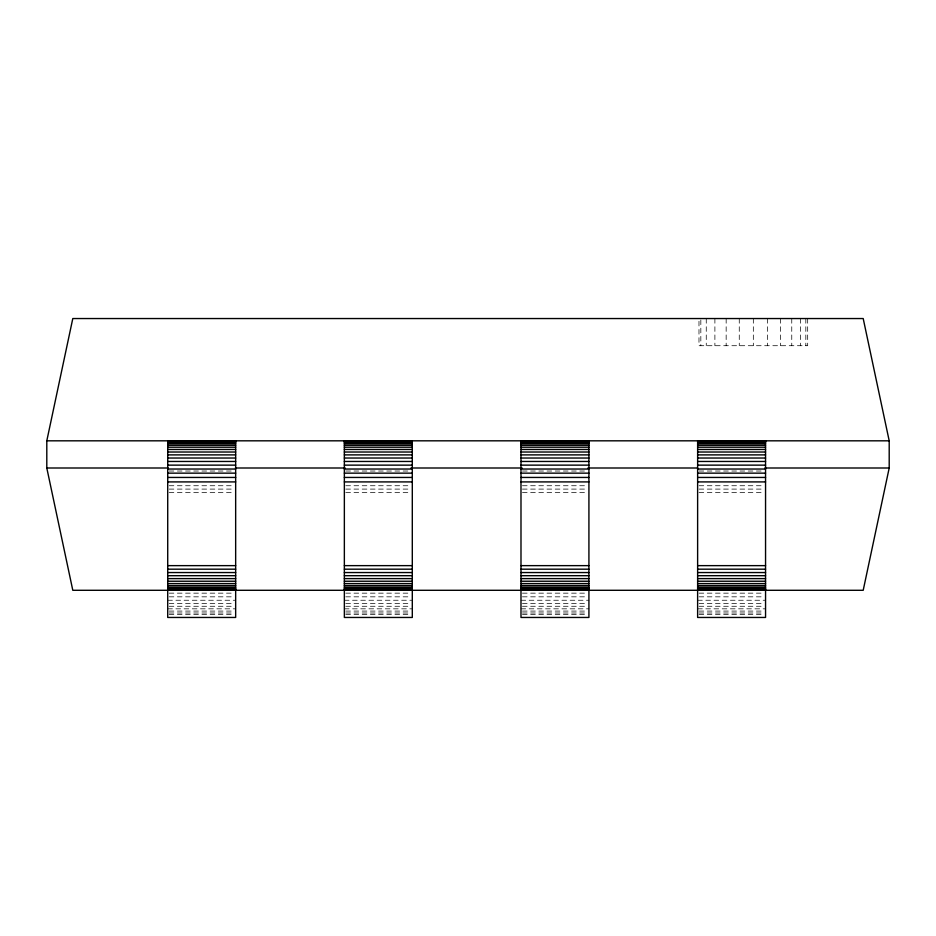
<?xml version="1.0" encoding="UTF-8"?>
<svg xmlns="http://www.w3.org/2000/svg" width="936" height="936" viewBox="0 0 936 936"><rect width="100%" height="100%" fill="white"/><g stroke="black" fill="none" stroke-linecap="round" stroke-linejoin="round"><path stroke-width="0.7" stroke-dasharray="4.68 3.51" d="M169.17 471.03L234.211 471.03M345.805 471.03L410.845 471.03M522.44 471.03L587.48 471.03M699.063 471.03L764.115 471.03M169.17 485.737L234.211 485.737M345.805 485.737L410.845 485.737M522.44 485.737L587.48 485.737M699.063 485.737L764.115 485.737M169.17 489.095L234.211 489.095M345.805 489.095L410.845 489.095M522.44 489.095L587.48 489.095M699.063 489.095L764.115 489.095M169.17 492.652L234.211 492.652M345.805 492.652L410.845 492.652M522.44 492.652L587.48 492.652M699.063 492.652L764.115 492.652M169.17 593.155L234.211 593.155M345.805 593.155L410.845 593.155M522.44 593.155L587.48 593.155M699.063 593.155L764.115 593.155M169.17 596.829L234.211 596.829M345.805 596.829L410.845 596.829M522.44 596.829L587.48 596.829M699.063 596.829L764.115 596.829M167.719 600.245L235.661 600.245M344.354 600.245L412.296 600.245M520.989 600.245L588.919 600.245M697.624 600.245L765.554 600.245M169.17 603.404L234.211 603.404M345.805 603.404L410.845 603.404M522.44 603.404L587.48 603.404M699.063 603.404L764.115 603.404M169.17 606.271L234.211 606.271M345.805 606.271L410.845 606.271M522.44 606.271L587.48 606.271M699.063 606.271L764.115 606.271M167.719 608.833L235.661 608.833M344.354 608.833L412.296 608.833M520.989 608.833L588.919 608.833M697.624 608.833L765.554 608.833M169.17 611.079L234.211 611.079M345.805 611.079L410.845 611.079M522.44 611.079L587.48 611.079M699.063 611.079L764.115 611.079M169.17 613.01L234.211 613.01M345.805 613.01L410.845 613.01M522.44 613.01L587.48 613.01M699.063 613.01L764.115 613.01M169.17 614.601L234.211 614.601M345.805 614.601L410.845 614.601M522.44 614.601L587.48 614.601M699.063 614.601L764.115 614.601M807.674 318.544L807.674 345.712L698.981 345.712L698.981 318.544M805.826 318.544L805.826 345.712M800.397 318.544L800.397 345.712M791.762 318.544L791.762 345.712M780.507 318.544L780.507 345.712M767.391 318.544L767.391 345.712M753.328 318.544L753.328 345.712M739.264 318.544L739.264 345.712M726.16 318.544L726.16 345.712M714.893 318.544L714.893 345.712M706.259 318.544L706.259 345.712M700.83 319.972L700.83 345.712"/><path stroke-width="1.4" d="M46.8 440.821L72.797 318.544L863.203 318.544L889.2 440.821L889.2 468L863.203 590.288L72.797 590.288L46.8 468L46.8 440.821L889.2 440.821M167.719 441.008L235.661 441.008M344.354 441.008L412.296 441.008M520.989 441.008L588.919 441.008M697.624 441.008L765.554 441.008M167.719 441.546L235.661 441.546M344.354 441.546L412.296 441.546M520.989 441.546L588.919 441.546M697.624 441.546L765.554 441.546M167.719 442.435L235.661 442.435M344.354 442.435L412.296 442.435M520.989 442.435L588.919 442.435M697.624 442.435L765.554 442.435M167.719 443.687L235.661 443.687M344.354 443.687L412.296 443.687M520.989 443.687L588.919 443.687M697.624 443.687L765.554 443.687M167.719 445.279L235.661 445.279M344.354 445.279L412.296 445.279M520.989 445.279L588.919 445.279M697.624 445.279L765.554 445.279M167.719 447.197L235.661 447.197M344.354 447.197L412.296 447.197M520.989 447.197L588.919 447.197M697.624 447.197L765.554 447.197M167.719 449.455L235.661 449.455M344.354 449.455L412.296 449.455M520.989 449.455L588.919 449.455M697.624 449.455L765.554 449.455M167.719 452.018L235.661 452.018M344.354 452.018L412.296 452.018M520.989 452.018L588.919 452.018M697.624 452.018L765.554 452.018M167.719 454.884L235.661 454.884M344.354 454.884L412.296 454.884M520.989 454.884L588.919 454.884M697.624 454.884L765.554 454.884M167.719 458.032L235.661 458.032M344.354 458.032L412.296 458.032M520.989 458.032L588.919 458.032M697.624 458.032L765.554 458.032M167.719 461.46L235.661 461.46M344.354 461.46L412.296 461.46M520.989 461.46L588.919 461.46M697.624 461.46L765.554 461.46M167.719 465.133L235.661 465.133M344.354 465.133L412.296 465.133M520.989 465.133L588.919 465.133M697.624 465.133L765.554 465.133M46.8 468L168.188 468M235.462 468L345.15 468M410.962 468L522.112 468M587.925 468L697.612 468M764.887 468L889.2 468M167.719 469.03L235.661 469.03M344.354 469.03L412.296 469.03M520.989 469.03L588.919 469.03M697.624 469.03L765.554 469.03M167.719 473.148L235.661 473.148M344.354 473.148L412.296 473.148M520.989 473.148L588.919 473.148M697.624 473.148L765.554 473.148M167.719 477.442L235.661 477.442M344.354 477.442L412.296 477.442M520.989 477.442L588.919 477.442M697.624 477.442L765.554 477.442M167.719 481.911L235.661 481.911M344.354 481.911L412.296 481.911M520.989 481.911L588.919 481.911M697.624 481.911L765.554 481.911M167.719 565.636L235.661 565.636M344.354 565.636L412.296 565.636M520.989 565.636L588.919 565.636M697.624 565.636L765.554 565.636M167.719 569.182L235.661 569.182M344.354 569.182L412.296 569.182M520.989 569.182L588.919 569.182M697.624 569.182L765.554 569.182M167.719 572.551L235.661 572.551M344.354 572.551L412.296 572.551M520.989 572.551L588.919 572.551M697.624 572.551L765.554 572.551M167.719 575.698L235.661 575.698M344.354 575.698L412.296 575.698M520.989 575.698L588.919 575.698M697.624 575.698L765.554 575.698M167.719 578.612L235.661 578.612M344.354 578.612L412.296 578.612M520.989 578.612L588.919 578.612M697.624 578.612L765.554 578.612M167.719 581.233L235.661 581.233M344.354 581.233L412.296 581.233M520.989 581.233L588.919 581.233M697.624 581.233L765.554 581.233M167.719 583.573L235.661 583.573M344.354 583.573L412.296 583.573M520.989 583.573L588.919 583.573M697.624 583.573L765.554 583.573M167.719 585.585L235.661 585.585M344.354 585.585L412.296 585.585M520.989 585.585L588.919 585.585M697.624 585.585L765.554 585.585M167.719 587.246L235.661 587.246M344.354 587.246L412.296 587.246M520.989 587.246L588.919 587.246M697.624 587.246L765.554 587.246M167.719 588.568L235.661 588.568M344.354 588.568L412.296 588.568M520.989 588.568L588.919 588.568M697.624 588.568L765.554 588.568M167.719 589.516L235.661 589.516M344.354 589.516L412.296 589.516M520.989 589.516L588.919 589.516M697.624 589.516L765.554 589.516M167.719 590.09L235.661 590.09M344.354 590.09L412.296 590.09M520.989 590.09L588.919 590.09M697.624 590.09L765.554 590.09M765.554 440.821L765.554 617.456L697.624 617.456L697.624 440.821M588.919 440.821L588.919 617.456L520.989 617.456L520.989 440.821M412.296 440.821L412.296 617.456L344.354 617.456L344.354 440.821M235.661 440.821L235.661 617.456L167.719 617.456L167.719 440.821"/></g></svg>
